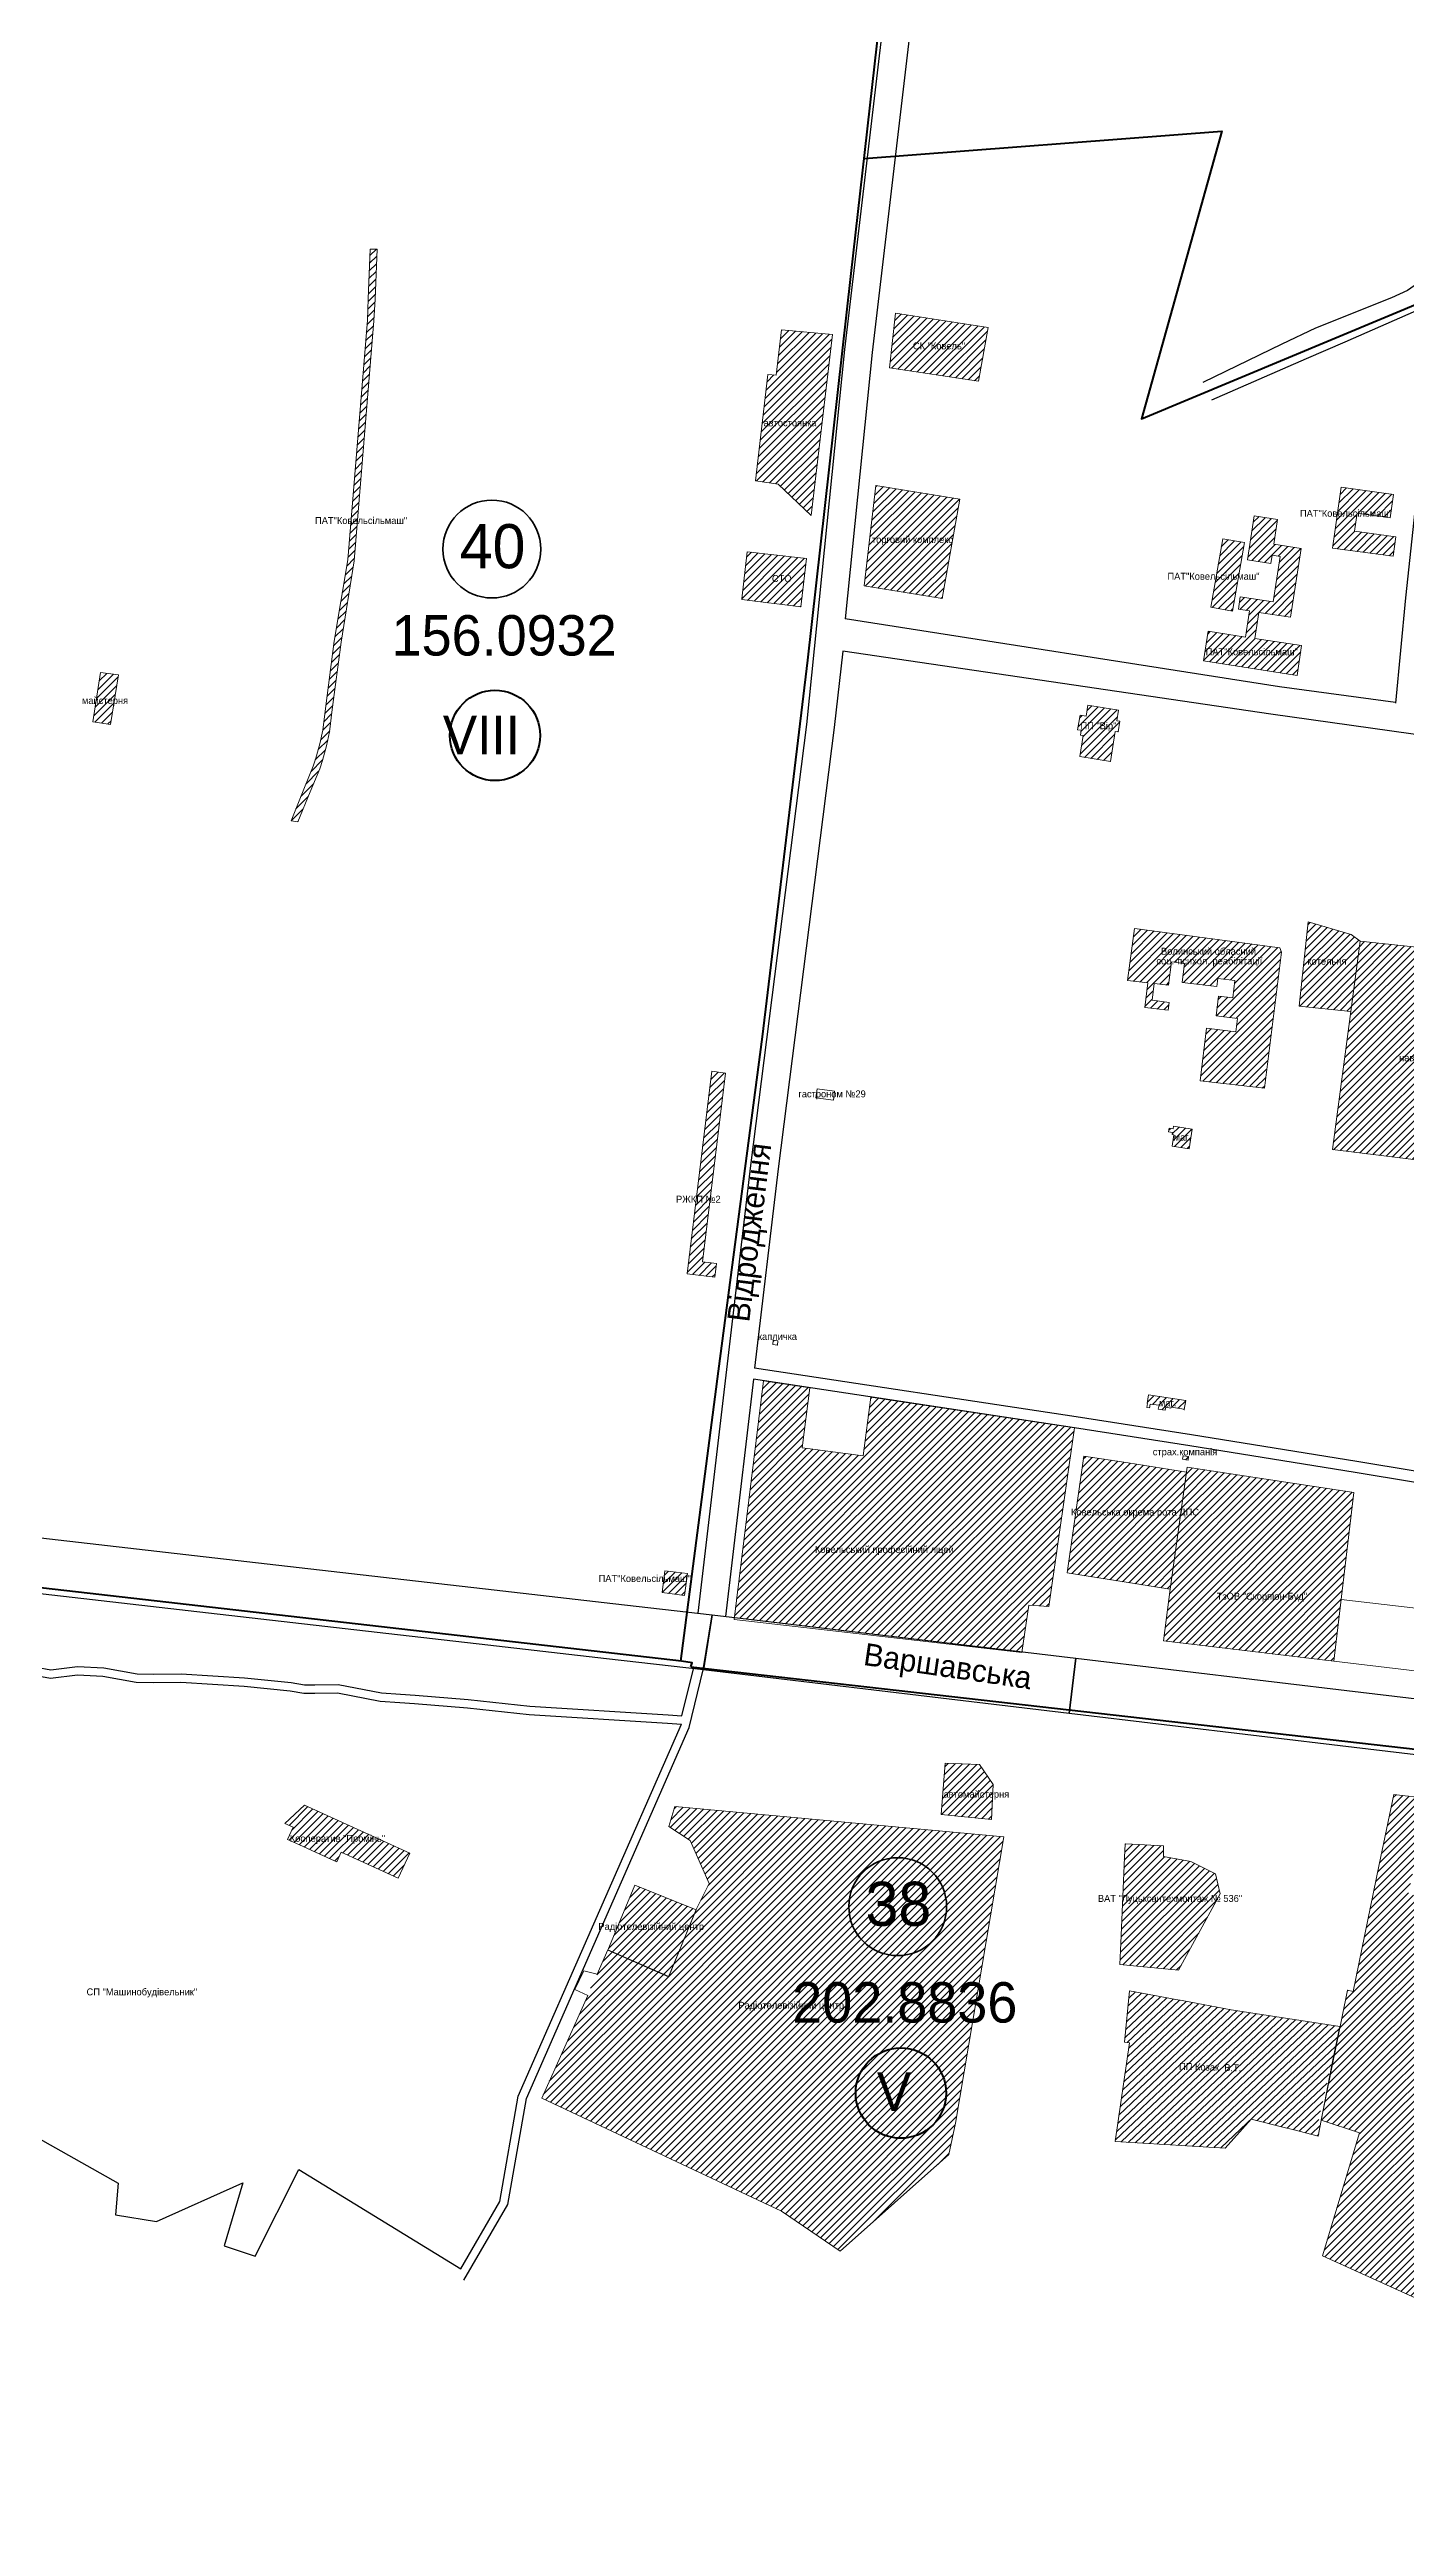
# Model space of a CAD drawing. Header units: millimetres. Extents: x 1378883 to 1389513, y 5662980 to 5673292.
# Drawn here: x 1381023 to 1382000, y 5665548 to 5667313 of the extents above; entities that cross this region are included whole.
import ezdxf
from ezdxf.enums import TextEntityAlignment as Align

# ---------------------------------------------------------------- set-up
doc = ezdxf.new("R2010")
doc.units = ezdxf.units.MM
for name, color, linetype in [('N-raion', 1, 'Continuous'), ('zona', 3, 'Continuous'), ('вулиці', 7, 'Continuous'), ('ВулНазва', 7, 'Continuous'), ('КартаСкан', 252, 'Continuous'), ('район', 6, 'Continuous')]:
    doc.layers.add(name, color=color, linetype=linetype)
picture_1 = doc.add_image_def('image1.tif', size_in_pixel=(29607, 29619))
pattern_1 = [(45, (2.4066, 2.8008), (-2.6516504294, 2.6516504294), [])]

msp = doc.modelspace()

# ---------------------------------------------------------------- hatches: boundary and pattern name
at = {"layer": 'вулиці', "lineweight": -2}
h = msp.add_hatch(dxfattribs=at)
h.set_pattern_fill('ANSI31', color=12, scale=30, style=0)
h.set_pattern_definition(pattern_1)
h.paths.add_polyline_path([(1381228, 5666886.9), (1381221.6, 5666838.4), (1381219.7, 5666822.8), (1381217.6, 5666813.1), (1381214.8, 5666802.8), (1381212.8, 5666797.1), (1381206, 5666780.5), (1381196.9, 5666757.7), (1381201.9, 5666757), (1381210.6, 5666778.6), (1381217.5, 5666795.2), (1381219.5, 5666801.2), (1381222.4, 5666811.7), (1381224.6, 5666821.7), (1381226.5, 5666837.8), (1381232.9, 5666886.2), (1381242.3, 5666944.8), (1381256.4, 5667117.4), (1381257.4, 5667133), (1381258.8, 5667169), (1381253.8, 5667169), (1381252.4, 5667133.3), (1381251.8, 5667117.8), (1381237.7, 5666945.5)])
h.paths.add_polyline_path([(1381204.8, 5666970), (1381289.8, 5666970), (1381289.8, 5666977.5), (1381204.8, 5666977.5)], flags=9)
h = msp.add_hatch(dxfattribs=at)
h.set_pattern_fill('ANSI31', color=5, scale=30, style=0)
h.set_pattern_definition(pattern_1)
h.paths.add_polyline_path([(1381691.5, 5667073.9), (1381698.3, 5667112.5), (1381631.7, 5667122.9), (1381627.5, 5667083.6)])
h.paths.add_polyline_path([(1381637.1, 5667095.7), (1381688.8, 5667095.7), (1381688.8, 5667103.2), (1381637.1, 5667103.2)], flags=24)
h = msp.add_hatch(dxfattribs=at)
h.set_pattern_fill('ANSI31', color=2, scale=30, style=0)
h.set_pattern_definition(pattern_1)
h.paths.add_polyline_path([(1381586.4, 5667107.5), (1381549.8, 5667110.8), (1381546, 5667078.3), (1381540, 5667078.9), (1381531, 5667002.4), (1381547.4, 5667000), (1381571, 5666977.3)])
h.paths.add_polyline_path([(1381528.3, 5667041.5), (1381583.3, 5667041.5), (1381583.3, 5667046.5), (1381528.3, 5667046.5)], flags=9)
h = msp.add_hatch(dxfattribs=at)
h.set_pattern_fill('ANSI31', color=2, scale=30, style=0)
h.set_pattern_definition(pattern_1)
h.paths.add_polyline_path([(1381609.2, 5666926.7), (1381665.3, 5666917.7), (1381677.9, 5666989.1), (1381617.7, 5666999)])
h.paths.add_polyline_path([(1381601.9, 5666957), (1381686, 5666957), (1381686, 5666962), (1381601.9, 5666962)], flags=9)
h = msp.add_hatch(dxfattribs=at)
h.set_pattern_fill('ANSI31', color=5, scale=30, style=0)
h.set_pattern_definition(pattern_1)
h.paths.add_polyline_path([(1381962, 5666966.1), (1381963.8, 5666979), (1381987.6, 5666975.6), (1381989.9, 5666992.5), (1381952.3, 5666997.8), (1381946.1, 5666953.8), (1381989.7, 5666948), (1381991.7, 5666961.9)])
h.paths.add_polyline_path([(1381913.3, 5666975.3), (1381998.3, 5666975.3), (1381998.3, 5666982.8), (1381913.3, 5666982.8)], flags=9)
h = msp.add_hatch(dxfattribs=at)
h.set_pattern_fill('ANSI31', color=5, scale=30, style=0)
h.set_pattern_definition(pattern_1)
h.paths.add_polyline_path([(1381903.8, 5666956.6), (1381906.6, 5666974.4), (1381889.8, 5666977), (1381884.9, 5666945.4), (1381901.7, 5666942.8), (1381902.6, 5666948.7), (1381908.5, 5666947.8), (1381903.5, 5666915.2), (1381879.7, 5666918.8), (1381878.4, 5666909.9), (1381886.3, 5666908.7), (1381883.4, 5666889.9), (1381856.7, 5666894.1), (1381853.4, 5666872.7), (1381920.6, 5666862.3), (1381923.9, 5666883.7), (1381890.3, 5666888.9), (1381893.2, 5666907.6), (1381915.9, 5666904.1), (1381923.6, 5666953.5)])
h.paths.add_polyline_path([(1381845.5, 5666875.7), (1381930.5, 5666875.7), (1381930.5, 5666883.2), (1381845.5, 5666883.2)], flags=9)
h = msp.add_hatch(dxfattribs=at)
h.set_pattern_fill('ANSI31', color=5, scale=30, style=0)
h.set_pattern_definition(pattern_1)
h.paths.add_polyline_path([(1381882.7, 5666957.8), (1381867.1, 5666960.5), (1381858.6, 5666911.3), (1381874.2, 5666908.6)])
h.paths.add_polyline_path([(1381818, 5666930), (1381903, 5666930), (1381903, 5666937.5), (1381818, 5666937.5)], flags=9)
h = msp.add_hatch(dxfattribs=at)
h.set_pattern_fill('ANSI31', color=2, scale=30, style=0)
h.set_pattern_definition(pattern_1)
h.paths.add_polyline_path([(1381525.1, 5666951.3), (1381521.2, 5666917.5), (1381521.2, 5666916.8), (1381563.7, 5666911.7), (1381567.8, 5666946.4)])
h.paths.add_polyline_path([(1381541.9, 5666928.3), (1381557.8, 5666928.3), (1381557.8, 5666935.8), (1381541.9, 5666935.8)], flags=24)
h = msp.add_hatch(dxfattribs=at)
h.set_pattern_fill('ANSI31', color=2, scale=30, style=0)
h.set_pattern_definition(pattern_1)
h.paths.add_polyline_path([(1381072.8, 5666862.8), (1381059.9, 5666864.3), (1381054.4, 5666828.8), (1381067, 5666827.1)])
h.paths.add_polyline_path([(1381040.6, 5666841.2), (1381085.6, 5666841.2), (1381085.6, 5666846.2), (1381040.6, 5666846.2)], flags=9)
h = msp.add_hatch(dxfattribs=at)
h.set_pattern_fill('ANSI31', color=2, scale=30, style=0)
h.set_pattern_definition(pattern_1)
h.paths.add_polyline_path([(1381770.1, 5666840.9), (1381768.9, 5666833), (1381764.5, 5666833.7), (1381762.7, 5666823.2), (1381765.2, 5666822.8), (1381764.7, 5666819.4), (1381766.7, 5666819.1), (1381764.3, 5666803.9), (1381786.3, 5666800.3), (1381789.7, 5666822), (1381792, 5666821.6), (1381793.2, 5666829.3), (1381790.9, 5666829.7), (1381792.1, 5666837.3)])
h.paths.add_polyline_path([(1381759.3, 5666821.7), (1381796, 5666821.7), (1381796, 5666829.2), (1381759.3, 5666829.2)], flags=9)
h = msp.add_hatch(dxfattribs=at)
h.set_pattern_fill('ANSI31', color=5, scale=30, style=0)
h.set_pattern_definition(pattern_1)
h.paths.add_polyline_path([(1381874.3, 5666630.3), (1381864, 5666631.5), (1381862.3, 5666617.4), (1381877.7, 5666615.5), (1381876.5, 5666605.9), (1381855.4, 5666608.5), (1381850.8, 5666570.6), (1381897.1, 5666565.4), (1381909.3, 5666663.3), (1381908.3, 5666666.4), (1381803.6, 5666680.3), (1381798.7, 5666642.7), (1381813.2, 5666641.2), (1381811.1, 5666623.3), (1381827.9, 5666621.4), (1381828.6, 5666627.1), (1381816.3, 5666628.6), (1381817.7, 5666640.6), (1381828.1, 5666639.4), (1381830.2, 5666656.2), (1381839.6, 5666655), (1381837.9, 5666641.4), (1381862.9, 5666638.4), (1381863.6, 5666644.3), (1381875.8, 5666642.8)])
h.paths.add_polyline_path([(1381799.4, 5666652), (1381915.7, 5666652), (1381915.7, 5666660.7), (1381799.4, 5666660.7)], flags=9)
h.paths.add_polyline_path([(1381809.4, 5666660.2), (1381904.4, 5666660.2), (1381904.4, 5666667.7), (1381809.4, 5666667.7)], flags=24)
h = msp.add_hatch(dxfattribs=at)
h.set_pattern_fill('ANSI31', color=12, scale=30, style=0)
h.set_pattern_definition(pattern_1)
h.paths.add_polyline_path([(1381966.1, 5666671), (1381959.5, 5666676), (1381928.7, 5666685), (1381922, 5666624.3), (1381959.2, 5666620.5)])
h.paths.add_polyline_path([(1381922.5, 5666654.1), (1381961.7, 5666654.1), (1381961.7, 5666659.1), (1381922.5, 5666659.1)], flags=25)
h = msp.add_hatch(dxfattribs=at)
h.set_pattern_fill('ANSI31', color=5, scale=30, style=0)
h.set_pattern_definition(pattern_1)
h.paths.add_polyline_path([(1381966.1, 5666671.1), (1381964.9, 5666662.1), (1381946, 5666521.2), (1382142.4, 5666497), (1382159.7, 5666650.4)])
h.paths.add_polyline_path([(1381973.1, 5666583.7), (1382128.1, 5666583.7), (1382128.1, 5666591.2), (1381973.1, 5666591.2)], flags=24)
h = msp.add_hatch(dxfattribs=at)
h.set_pattern_fill('ANSI31', color=2, scale=30, style=0)
h.set_pattern_definition(pattern_1)
h.paths.add_polyline_path([(1381509.4, 5666576.2), (1381499.5, 5666577.5), (1381481.8, 5666431.7), (1381501.7, 5666429.3), (1381502.9, 5666439.2), (1381492.9, 5666440.4)])
h.paths.add_polyline_path([(1381471.6, 5666481.8), (1381508.2, 5666481.8), (1381508.2, 5666489.3), (1381471.6, 5666489.3)], flags=9)
h = msp.add_hatch(dxfattribs=at)
h.set_pattern_fill('ANSI31', color=2, scale=30, style=0)
h.set_pattern_definition(pattern_1)
h.paths.add_polyline_path([(1381831.8, 5666538), (1381831.5, 5666536.1), (1381828.6, 5666536.6), (1381828.2, 5666533.9), (1381831, 5666533.5), (1381830.8, 5666531.9), (1381832, 5666531.7), (1381830.8, 5666523.7), (1381843, 5666521.7), (1381845.2, 5666535.8)])
h.paths.add_polyline_path([(1381830.2, 5666527.5), (1381846, 5666527.5), (1381846, 5666532.5), (1381830.2, 5666532.5)], flags=9)
h = msp.add_hatch(dxfattribs=at)
h.set_pattern_fill('ANSI31', color=5, scale=30, style=0)
h.set_pattern_definition(pattern_1)
h.paths.add_polyline_path([(1381543.8, 5666384), (1381543.4, 5666381), (1381546.8, 5666380.5), (1381547.2, 5666383.5)])
h = msp.add_hatch(dxfattribs=at)
h.set_pattern_fill('ANSI31', color=5, scale=30, style=0)
h.set_pattern_definition(pattern_1)
h.paths.add_polyline_path([(1381760.5, 5666320.9), (1381613.9, 5666343.1), (1381608.5, 5666300.9), (1381583, 5666304.1), (1381570.4, 5666305.8), (1381564.5, 5666306.5), (1381570.1, 5666349.7), (1381536.8, 5666354.8), (1381515.8, 5666184.6), (1381630.8, 5666170.8), (1381722.7, 5666159.9), (1381727.7, 5666193.5), (1381742, 5666192.4)])
h.paths.add_polyline_path([(1381552.2, 5666228.6), (1381695.2, 5666228.6), (1381695.2, 5666237.3), (1381552.2, 5666237.3)], flags=24)
h = msp.add_hatch(dxfattribs=at)
h.set_pattern_fill('ANSI31', color=2, scale=30, style=0)
h.set_pattern_definition(pattern_1)
h.paths.add_polyline_path([(1381813.8, 5666344.7), (1381812.8, 5666338.4), (1381813, 5666338.4), (1381812.5, 5666335.7), (1381814.5, 5666335.3), (1381815, 5666338.1), (1381821.3, 5666337.2), (1381820.8, 5666334.4), (1381825.8, 5666333.6), (1381826.2, 5666335.8), (1381829.9, 5666335.2), (1381830, 5666335.9), (1381839.1, 5666334.5), (1381839, 5666334.1), (1381839.5, 5666334.1), (1381840.5, 5666340.6)])
h.paths.add_polyline_path([(1381819.6, 5666336.3), (1381835.4, 5666336.3), (1381835.4, 5666341.3), (1381819.6, 5666341.3)], flags=25)
h = msp.add_hatch(dxfattribs=at)
h.set_pattern_fill('ANSI31', color=5, scale=30, style=0)
h.set_pattern_definition(pattern_1)
h.paths.add_polyline_path([(1381838.2, 5666298.4), (1381842.2, 5666297.8), (1381842.6, 5666300.3), (1381838.6, 5666300.9)])
h = msp.add_hatch(dxfattribs=at)
h.set_pattern_fill('ANSI31', color=164, scale=30, style=0)
h.set_pattern_definition(pattern_1)
h.paths.add_polyline_path([(1381799, 5666295.9), (1381767.1, 5666300.6), (1381755.2, 5666216.6), (1381791.7, 5666210.8), (1381829.2, 5666204.8), (1381841.1, 5666289.2)])
h.paths.add_polyline_path([(1381738.4, 5666255.4), (1381869.7, 5666255.4), (1381869.7, 5666264.1), (1381738.4, 5666264.1)], flags=9)
h = msp.add_hatch(dxfattribs=at)
h.set_pattern_fill('ANSI31', color=2, scale=30, style=0)
h.set_pattern_definition(pattern_1)
h.paths.add_polyline_path([(1381841.6, 5666292.6), (1381829.3, 5666204.8), (1381824.5, 5666167.7), (1381947, 5666153.1), (1381961.5, 5666274.5)])
h.paths.add_polyline_path([(1381849.3, 5666194.9), (1381941.4, 5666194.9), (1381941.4, 5666203.6), (1381849.3, 5666203.6)], flags=24)
h.paths.add_polyline_path([(1381738.4, 5666255.4), (1381869.7, 5666255.4), (1381869.7, 5666264.1), (1381738.4, 5666264.1)], flags=9)
h = msp.add_hatch(dxfattribs=at)
h.set_pattern_fill('ANSI31', color=2, scale=30, style=0)
h.set_pattern_definition(pattern_1)
h.paths.add_polyline_path([(1381829.3, 5666204.8), (1381824.5, 5666167.7), (1381947, 5666153.1), (1381952.3, 5666197.5), (1381952.3, 5666197.5), (1381961.5, 5666274.5), (1381841.6, 5666292.6)])
h.paths.add_polyline_path([(1381998.9, 5666159), (1382051, 5666159), (1382051, 5666167.7), (1381998.9, 5666167.7)], flags=9)
h = msp.add_hatch(dxfattribs=at)
h.set_pattern_fill('ANSI31', color=5, scale=30, style=0)
h.set_pattern_definition(pattern_1)
h.paths.add_polyline_path([(1381480, 5666200.4), (1381482, 5666216.1), (1381465.8, 5666218.1), (1381463.9, 5666202.4)])
h.paths.add_polyline_path([(1381408.8, 5666208.9), (1381493.8, 5666208.9), (1381493.8, 5666216.4), (1381408.8, 5666216.4)], flags=9)
h = msp.add_hatch(dxfattribs=at)
h.set_pattern_fill('ANSI31', color=2, scale=30, style=0)
h.set_pattern_definition(pattern_1)
h.paths.add_polyline_path([(1381664.5, 5666042.8), (1381700.9, 5666039.3), (1381702.1, 5666064.3), (1381692.2, 5666078.7), (1381667.5, 5666079.7)])
h.paths.add_polyline_path([(1381657.4, 5666054.4), (1381722.4, 5666054.4), (1381722.4, 5666059.4), (1381657.4, 5666059.4)], flags=9)
h = msp.add_hatch(dxfattribs=at)
h.set_pattern_fill('ANSI31', color=2, scale=30, style=0)
h.set_pattern_definition(pattern_1)
h.paths.add_polyline_path([(1382008.2, 5666021.6), (1382014.9, 5666054.3), (1381990.3, 5666057.2), (1381979.7, 5666006.8), (1381960.9, 5665915.5), (1381957, 5665916.4), (1381937.9, 5665823), (1381965.6, 5665813.8), (1381938.8, 5665725.3), (1382103.4, 5665650.6), (1382155.7, 5665646.4), (1382158, 5665648.1), (1382184.7, 5665715.4), (1382185.3, 5665715.2), (1382191.8, 5665729.2), (1382192.1, 5665729.5), (1382193.8, 5665733.8), (1382196.4, 5665740), (1382207.5, 5665767.2), (1382219.2, 5665770.5), (1382254.9, 5665766.1), (1382271.7, 5665759.6), (1382279.7, 5665781.1), (1382282.3, 5665780.1), (1382285.9, 5665789.6), (1382287.9, 5665789.1), (1382311.9, 5665857.8), (1382167.4, 5665910.1), (1382169.7, 5665917.1), (1382129.6, 5665934.2), (1382000.7, 5665986.2), (1382004, 5666001.8)])
h.paths.add_polyline_path([(1382043, 5665823.7), (1382114.7, 5665823.7), (1382114.7, 5665831.2), (1382043, 5665831.2)], flags=24)
h = msp.add_hatch(dxfattribs=at)
h.set_pattern_fill('ANSI31', color=164, scale=30, style=0)
h.set_pattern_definition(pattern_1)
h.paths.add_polyline_path([(1381206.7, 5666049.5), (1381192.5, 5666036.4), (1381198.4, 5666033.7), (1381194.4, 5666024.9), (1381202.9, 5666021), (1381226, 5666010.5), (1381229.8, 5666008.8), (1381232.9, 5666015.6), (1381274, 5665996.9), (1381282.4, 5666015.1)])
h.paths.add_polyline_path([(1381182.4, 5666021.3), (1381278.2, 5666021.3), (1381278.2, 5666028.8), (1381182.4, 5666028.8)], flags=9)
h = msp.add_hatch(dxfattribs=at)
h.set_pattern_fill('ANSI31', color=12, scale=30, style=0)
h.set_pattern_definition(pattern_1)
h.paths.add_polyline_path([(1381472.9, 5666048.6), (1381468.6, 5666034.1), (1381484.1, 5666024.1), (1381497.7, 5665993.2), (1381488.3, 5665974.4), (1381468.6, 5665926.3), (1381424.9, 5665945.4), (1381410.1, 5665912.6), (1381410.4, 5665912.5), (1381377.2, 5665838.7), (1381549.8, 5665757.4), (1381591.9, 5665728.7), (1381670.2, 5665798.1), (1381674.8, 5665820.8), (1381709.7, 5666026.7)])
h.paths.add_polyline_path([(1381499.9, 5665900.7), (1381613.6, 5665900.7), (1381613.6, 5665909.4), (1381499.9, 5665909.4)], flags=24)
h = msp.add_hatch(dxfattribs=at)
h.set_pattern_fill('ANSI31', color=12, scale=30, style=0)
h.set_pattern_definition(pattern_1)
h.paths.add_polyline_path([(1381793.3, 5665934.8), (1381835.4, 5665930.8), (1381865.2, 5665985.7), (1381862, 5666000.1), (1381844.2, 5666008.9), (1381824.6, 5666012.7), (1381824.4, 5666020.2), (1381797, 5666021.8), (1381796.4, 5666011.8)])
h.paths.add_polyline_path([(1381758.1, 5665977.3), (1381900.2, 5665977.3), (1381900.2, 5665986.1), (1381758.1, 5665986.1)], flags=9)
h = msp.add_hatch(dxfattribs=at)
h.set_pattern_fill('ANSI31', color=12, scale=30, style=0)
h.set_pattern_definition(pattern_1)
h.paths.add_polyline_path([(1381488.3, 5665974.3), (1381444.3, 5665992), (1381424.9, 5665945.4), (1381468.6, 5665926.3)])
h.paths.add_polyline_path([(1381399.1, 5665957.3), (1381512.9, 5665957.3), (1381512.9, 5665966.1), (1381399.1, 5665966.1)], flags=9)
h = msp.add_hatch(dxfattribs=at)
h.set_pattern_fill('ANSI31', color=2, scale=30, angle=-1.5261, style=0)
h.set_pattern_definition([(43.47385326, (-150407.733, 38818.2645), (-2.5800880567, 2.7213315894), [])])
h.paths.add_polyline_path([(1381948.7, 5665877.5), (1381951.3, 5665890.3), (1381940.6, 5665891.9), (1381873.1, 5665902.3), (1381838, 5665908.9), (1381833.3, 5665909.7), (1381824.5, 5665911.3), (1381800, 5665916), (1381796.4, 5665878.9), (1381800, 5665878.5), (1381789.7, 5665807.5), (1381868.8, 5665802.8), (1381887.7, 5665823.7), (1381913.2, 5665817.2), (1381917.6, 5665816.1), (1381935.9, 5665811.5), (1381938, 5665822.7), (1381936.1, 5665823.4)])
h.paths.add_polyline_path([(1381832.9, 5665857.9), (1381883.1, 5665856.5), (1381883.3, 5665864.1), (1381833.1, 5665865.4)], flags=24)

# ---------------------------------------------------------------- linework, layer by layer
at = {"layer": 'N-raion', "color": 1, "lineweight": 35}
for centre in [(1381341.4, 5666953.2), (1381633.3, 5665976.5)]:
    msp.add_circle(centre, 35.2, dxfattribs=at)
at = {"layer": 'zona', "color": 3, "lineweight": 60}
for centre in [(1381343.6, 5666819.1), (1381635.6, 5665842.4)]:
    msp.add_circle(centre, 32.5, dxfattribs=at)
at = {"layer": 'вулиці', "color": 7}
for points in [[(1381742, 5668239.3), (1381695.5, 5667811.4), (1381672.7, 5667609.3), (1381650.5, 5667396.3), (1381615, 5667094.7), (1381595.5, 5666903.1)], [(1381694, 5667983.2), (1381675.6, 5667813.6), (1381652.9, 5667611.8), (1381630.2, 5667395.6), (1381595.1, 5667096.7), (1381567.7, 5666827.1), (1381527.4, 5666509.7), (1381489.5, 5666187.6)], [(1382397, 5667285.7), (1382376.2, 5667273.6), (1382314.8, 5667248.6), (1382217.4, 5667217.4), (1382070, 5667171.2), (1382010.4, 5667146.3), (1382000.1, 5667139.2), (1381988.6, 5667133.9), (1381933.8, 5667112), (1381909.6, 5667100.6), (1381852.8, 5667073)], [(1382021.9, 5667135.3), (1382010.2, 5667126.2), (1381954.9, 5667102.1), (1381927.2, 5667090), (1381859, 5667060.4)], [(1382021.9, 5667135.3), (1382010.4, 5667027.7), (1381998.7, 5666918.2), (1381991.3, 5666842.4)], [(1381991.4, 5666842.9), (1381907.9, 5666854), (1381595.5, 5666903.1)], [(1381593.8, 5666879.7), (1381587.6, 5666824.8), (1381547.3, 5666507.3), (1381530.4, 5666364)], [(1382193.7, 5666785.7), (1382162.9, 5666797.7), (1381901.7, 5666834.5), (1381593.8, 5666879.7)], [(1381529.5, 5666356.1), (1381509.4, 5666185.3)], [(1382466.7, 5666204.9), (1382460.4, 5666209.6), (1382455.3, 5666211.2), (1382125.9, 5666261.8), (1381962.4, 5666288.8), (1381843.4, 5666308), (1381760.5, 5666320.9), (1381529.5, 5666356.1)], [(1382127.3, 5666269.6), (1382127.2, 5666269.7), (1381963.7, 5666296.7), (1381844.6, 5666315.9), (1381761.7, 5666328.8), (1381530.4, 5666364)], [(1380964, 5666165), (1380974.4, 5666161.6), (1381013.7, 5666148.9), (1381024, 5666146.9), (1381043.2, 5666149.3), (1381062.3, 5666148.3), (1381086.2, 5666144), (1381097.8, 5666143.7), (1381117.8, 5666144), (1381163.5, 5666141.2), (1381197.1, 5666137.7), (1381206.5, 5666136), (1381213.9, 5666136), (1381230.8, 5666136.4), (1381261.9, 5666130.3), (1381275.6, 5666129.4), (1381286.1, 5666128.6), (1381324.4, 5666125.5), (1381368.6, 5666120.7), (1381468.1, 5666114.4), (1381478.1, 5666113.9)], [(1380963.6, 5666151.4), (1380976.7, 5666154.6), (1381012.2, 5666143.1), (1381023.8, 5666140.8), (1381043.4, 5666143.2), (1381061.6, 5666142.3), (1381085.5, 5666138.1), (1381097.7, 5666137.7), (1381117.7, 5666138), (1381163.1, 5666135.2), (1381196.3, 5666131.7), (1381206, 5666130), (1381214, 5666130), (1381230.3, 5666130.4), (1381261.1, 5666124.3), (1381275.2, 5666123.4), (1381285.6, 5666122.7), (1381323.9, 5666119.5), (1381368.1, 5666114.7), (1381467.8, 5666108.4), (1381477.8, 5666107.9)], [(1381478.1, 5666113.9), (1381486.3, 5666147.7)], [(1380725.5, 5665837.5), (1380728.1, 5665820.3), (1380743.8, 5665819.4), (1380747.9, 5665832.9), (1380934.2, 5665825), (1380937, 5665853.9), (1381072.5, 5665777.5), (1381070.7, 5665754.9), (1381100.2, 5665749.9), (1381162.2, 5665777.9), (1381148.7, 5665732.4), (1381171, 5665725.1), (1381202.5, 5665787.4), (1381319, 5665716), (1381347, 5665764.3), (1381360.4, 5665840.2), (1381477.8, 5666107.9)], [(1381321.1, 5665707.7), (1381352.8, 5665762.2), (1381366.2, 5665838.5), (1381483.3, 5666105.5)]]:
    msp.add_lwpolyline(points, dxfattribs=at)
for points in [[(1380945.7, 5666250), (1381142, 5666227.4), (1381263.4, 5666213.5), (1381343.1, 5666204.4), (1381428.5, 5666194.5), (1381499.8, 5666186.4), (1381493.5, 5666146.9), (1381423.9, 5666154.8), (1381338.5, 5666164.6), (1381258.8, 5666173.7), (1381137.5, 5666187.7), (1380941.1, 5666210.3), (1380579.7, 5666251.8), (1380584.2, 5666291.5), (1380945.7, 5666250)], [(1381756.7, 5666115.5), (1381626.1, 5666131.1), (1381521.6, 5666143.6), (1381493.4, 5666146.9), (1381499.8, 5666186.4), (1381526.3, 5666183.3), (1381630.8, 5666170.8), (1381761.4, 5666155.2), (1381756.7, 5666115.5)], [(1381966.4, 5666130.8), (1382194.5, 5666103.6), (1382392.9, 5666080), (1382391.8, 5666076.6), (1382424.1, 5666072.8), (1382414.1, 5666040.7), (1382381.8, 5666044.6), (1382380.8, 5666041.2), (1382189.8, 5666063.9), (1381961.7, 5666091.1), (1381756.7, 5666115.5), (1381761.4, 5666155.2), (1381966.4, 5666130.8)]]:
    msp.add_lwpolyline(points, close=True, dxfattribs=at)
at = {"layer": 'вулиці', "color": 7, "lineweight": -2}
msp.add_lwpolyline([(1381483.3, 5666105.5), (1381493.4, 5666146.9)], dxfattribs=at)
at = {"layer": 'ВулНазва', "color": 7, "lineweight": 9}
for points in [[(1381252.4, 5667133.3), (1381253.8, 5667169), (1381258.8, 5667169), (1381257.4, 5667133), (1381256.4, 5667117.4), (1381242.3, 5666944.8), (1381232.9, 5666886.2), (1381226.5, 5666837.8), (1381224.6, 5666821.7), (1381222.4, 5666811.7), (1381219.5, 5666801.2), (1381217.5, 5666795.2), (1381210.6, 5666778.6), (1381201.9, 5666757), (1381196.9, 5666757.7), (1381206, 5666780.5), (1381212.8, 5666797.1), (1381214.8, 5666802.8), (1381217.6, 5666813.1), (1381219.7, 5666822.8), (1381221.6, 5666838.4), (1381228, 5666886.9), (1381237.7, 5666945.5), (1381251.8, 5667117.8), (1381252.4, 5667133.3)], [(1381698.3, 5667112.5), (1381691.5, 5667073.9), (1381627.5, 5667083.6), (1381631.7, 5667122.9), (1381698.3, 5667112.5)], [(1381549.8, 5667110.8), (1381586.4, 5667107.5), (1381571, 5666977.3), (1381547.4, 5667000), (1381531, 5667002.4), (1381540, 5667078.9), (1381546, 5667078.3), (1381549.8, 5667110.8)], [(1381617.7, 5666999), (1381677.9, 5666989.1), (1381665.3, 5666917.7), (1381609.2, 5666926.7), (1381617.7, 5666999)], [(1381952.3, 5666997.8), (1381989.9, 5666992.5), (1381987.6, 5666975.6), (1381963.8, 5666979), (1381962, 5666966.1), (1381991.7, 5666961.9), (1381989.7, 5666948), (1381946.1, 5666953.8), (1381952.3, 5666997.8)], [(1381889.8, 5666977), (1381906.6, 5666974.4), (1381903.8, 5666956.6), (1381923.6, 5666953.5), (1381915.9, 5666904.1), (1381893.2, 5666907.6), (1381890.3, 5666888.9), (1381923.9, 5666883.7), (1381920.6, 5666862.3), (1381853.4, 5666872.7), (1381856.7, 5666894.1), (1381883.4, 5666889.9), (1381886.3, 5666908.7), (1381878.4, 5666909.9), (1381879.7, 5666918.8), (1381903.5, 5666915.2), (1381908.5, 5666947.8), (1381902.6, 5666948.7), (1381901.7, 5666942.8), (1381884.9, 5666945.4), (1381889.8, 5666977)], [(1381867.1, 5666960.5), (1381882.7, 5666957.8), (1381874.2, 5666908.6), (1381858.6, 5666911.3), (1381867.1, 5666960.5)], [(1381563.7, 5666911.7), (1381521.2, 5666916.8), (1381521.2, 5666917.5), (1381525.1, 5666951.3), (1381567.8, 5666946.4), (1381563.7, 5666911.7)], [(1381054.4, 5666828.8), (1381059.9, 5666864.3), (1381072.8, 5666862.8), (1381067, 5666827.1), (1381054.4, 5666828.8)], [(1381770.1, 5666840.9), (1381792.1, 5666837.3), (1381790.9, 5666829.7), (1381793.2, 5666829.3), (1381792, 5666821.6), (1381789.7, 5666822), (1381786.3, 5666800.3), (1381764.3, 5666803.9), (1381766.7, 5666819.1), (1381764.7, 5666819.4), (1381765.2, 5666822.8), (1381762.7, 5666823.2), (1381764.5, 5666833.7), (1381768.9, 5666833), (1381770.1, 5666840.9)], [(1381897.1, 5666565.4), (1381850.8, 5666570.6), (1381855.4, 5666608.5), (1381876.5, 5666605.9), (1381877.7, 5666615.5), (1381862.3, 5666617.4), (1381864, 5666631.5), (1381874.3, 5666630.3), (1381875.8, 5666642.8), (1381863.6, 5666644.3), (1381862.9, 5666638.4), (1381837.9, 5666641.4), (1381839.6, 5666655), (1381830.2, 5666656.2), (1381828.1, 5666639.4), (1381817.7, 5666640.6), (1381816.3, 5666628.6), (1381828.6, 5666627.1), (1381827.9, 5666621.4), (1381811.1, 5666623.3), (1381813.2, 5666641.2), (1381798.7, 5666642.7), (1381803.6, 5666680.3), (1381908.3, 5666666.4), (1381909.3, 5666663.3), (1381897.1, 5666565.4)], [(1381966.1, 5666671), (1381959.2, 5666620.5), (1381922, 5666624.3), (1381928.7, 5666685), (1381959.5, 5666676), (1381966.1, 5666671)], [(1382142.4, 5666497), (1381946, 5666521.2), (1381966.1, 5666671.1), (1382159.7, 5666650.4), (1382142.4, 5666497)], [(1381481.8, 5666431.7), (1381499.5, 5666577.5), (1381509.4, 5666576.2), (1381492.9, 5666440.4), (1381502.9, 5666439.2), (1381501.7, 5666429.3), (1381481.8, 5666431.7)], [(1381574.5, 5666558.4), (1381575.4, 5666564.8), (1381587.8, 5666563.3), (1381587.1, 5666556.8), (1381574.5, 5666558.4)], [(1381830.8, 5666523.7), (1381832, 5666531.7), (1381830.8, 5666531.9), (1381831, 5666533.5), (1381828.2, 5666533.9), (1381828.6, 5666536.6), (1381831.5, 5666536.1), (1381831.8, 5666538), (1381845.2, 5666535.8), (1381843, 5666521.7), (1381830.8, 5666523.7)], [(1381543.8, 5666384), (1381547.2, 5666383.5), (1381546.8, 5666380.5), (1381543.4, 5666381), (1381543.8, 5666384)], [(1381536.8, 5666354.8), (1381570.1, 5666349.7), (1381564.5, 5666306.5), (1381570.4, 5666305.8), (1381583, 5666304.1), (1381608.5, 5666300.9), (1381613.9, 5666343.1), (1381760.5, 5666320.9), (1381742, 5666192.4), (1381727.7, 5666193.5), (1381722.6, 5666159.4), (1381515.6, 5666183.2), (1381536.8, 5666354.8)], [(1381813.8, 5666344.7), (1381840.5, 5666340.6), (1381839.5, 5666334.1), (1381839, 5666334.1), (1381839.1, 5666334.5), (1381830, 5666335.9), (1381829.9, 5666335.2), (1381826.2, 5666335.8), (1381825.8, 5666333.6), (1381820.8, 5666334.4), (1381821.3, 5666337.2), (1381815, 5666338.1), (1381814.5, 5666335.3), (1381812.5, 5666335.7), (1381813, 5666338.4), (1381812.8, 5666338.4), (1381813.8, 5666344.7)], [(1381838.6, 5666300.9), (1381842.6, 5666300.3), (1381842.2, 5666297.8), (1381838.2, 5666298.4), (1381838.6, 5666300.9)], [(1381767.1, 5666300.6), (1381799, 5666295.9), (1381841.1, 5666289.2), (1381829.2, 5666204.8), (1381791.7, 5666210.8), (1381755.2, 5666216.6), (1381767.1, 5666300.6)], [(1381841.6, 5666292.6), (1381961.5, 5666274.5), (1381947, 5666153.1), (1381824.5, 5666167.7), (1381829.3, 5666204.8), (1381841.6, 5666292.6)], [(1381480, 5666200.4), (1381463.9, 5666202.4), (1381465.8, 5666218.1), (1381482, 5666216.1), (1381480, 5666200.4)], [(1381952.3, 5666197.5), (1382003.9, 5666191.4), (1382098.2, 5666180.2), (1382093.6, 5666135.5), (1381947, 5666153.1), (1381952.3, 5666197.5)], [(1381700.9, 5666039.3), (1381664.5, 5666042.8), (1381667.5, 5666079.7), (1381692.2, 5666078.7), (1381702.1, 5666064.3), (1381700.9, 5666039.3)], [(1381192.5, 5666036.4), (1381206.7, 5666049.5), (1381282.4, 5666015.1), (1381274, 5665996.9), (1381232.9, 5666015.6), (1381229.8, 5666008.8), (1381226, 5666010.5), (1381202.9, 5666021), (1381194.4, 5666024.9), (1381198.4, 5666033.7), (1381192.5, 5666036.4)], [(1381472.9, 5666048.6), (1381709.7, 5666026.7), (1381674.8, 5665820.8), (1381670.2, 5665798.1), (1381591.9, 5665728.7), (1381549.8, 5665757.4), (1381377.2, 5665838.7), (1381410.4, 5665912.5), (1381401.1, 5665916.9), (1381407.5, 5665930.4), (1381417.1, 5665928), (1381424.9, 5665945.4), (1381468.6, 5665926.3), (1381488.3, 5665974.4), (1381497.7, 5665993.2), (1381484.1, 5666024.1), (1381468.6, 5666034.1), (1381472.9, 5666048.6)], [(1381796.4, 5666011.8), (1381797, 5666021.8), (1381797.1, 5666021.8), (1381824.4, 5666020.2), (1381824.6, 5666012.7), (1381844.2, 5666008.9), (1381862, 5666000.1), (1381865.2, 5665985.7), (1381835.4, 5665930.8), (1381793.1, 5665934.8), (1381793.9, 5665950.2), (1381796.4, 5666011.8)], [(1381424.9, 5665945.2), (1381444.3, 5665992), (1381488.3, 5665974.3), (1381468.5, 5665926.1), (1381424.9, 5665945.2)], [(1381789.7, 5665807.5), (1381800, 5665878.5), (1381796.4, 5665878.9), (1381800, 5665916), (1381824.5, 5665911.3), (1381833.3, 5665909.7), (1381838, 5665908.9), (1381873.1, 5665902.3), (1381940.6, 5665891.9), (1381951.3, 5665890.3), (1381946.4, 5665866.2), (1381935.9, 5665811.5), (1381917.6, 5665816.1), (1381913.2, 5665817.2), (1381887.7, 5665823.7), (1381868.8, 5665802.8), (1381789.7, 5665807.5)]]:
    msp.add_lwpolyline(points, close=True, dxfattribs=at)
msp.add_lwpolyline([(1382103.4, 5665650.6), (1381938.8, 5665725.3), (1381965.6, 5665813.8), (1381937.9, 5665823), (1381957, 5665916.4), (1381960.9, 5665915.5), (1381979.7, 5666006.8), (1381990.3, 5666057.2), (1382015, 5666054.3)], dxfattribs=at)
at = {"layer": 'район', "color": 6, "lineweight": 100}
for points in [[(1381477.2, 5666153), (1381504.5, 5666361.7), (1381536.1, 5666602.3), (1381568.6, 5666873.2), (1381599.6, 5667149.2), (1381637.3, 5667483.1), (1381684.8, 5667894.2), (1381694.2, 5667974.1), (1380900.4, 5668053)], [(1381609.2, 5667234.1), (1381866.6, 5667253.9), (1381808.8, 5667046.9), (1382017.2, 5667133.9)], [(1381484.6, 5666149.1), (1381485.4, 5666152), (1381477.9, 5666153), (1380542.9, 5666260)], [(1381484.6, 5666149.1), (1382395.9, 5666045.5)]]:
    msp.add_lwpolyline(points, dxfattribs=at)

# ---------------------------------------------------------------- texts
at = {"layer": 'N-raion', "color": 1, "lineweight": 35}
for s, p in [('40', (1381318.3, 5666939.4)), ('38', (1381610.2, 5665962.7))]:
    msp.add_text(s, height=31.73, dxfattribs=at).set_placement(p)
for s, p in [('156.0932', (1381350.2, 5666876.6)), ('202.8836', (1381638.4, 5665893.1))]:
    msp.add_text(s, height=29.05, dxfattribs=at).set_placement(p, align=Align.CENTER)
at = {"layer": 'zona', "color": 3, "lineweight": 60}
for s, height, p in [('VIII', 27.66, (1381306.1, 5666805.6)), ('V', 27.7, (1381618.4, 5665829.5))]:
    msp.add_text(s, height=height, dxfattribs=at).set_placement(p)
at = {"layer": 'ВулНазва', "color": 7, "lineweight": 9}
for s, p in [('СК "Ковель"', (1381663, 5667099.4)), ('автостоянка', (1381555.8, 5667044)), ('ПАТ"Ковельсільмаш"', (1381247.3, 5666973.8)), ('ПАТ"Ковельсільмаш"', (1381955.8, 5666979)), ('торговий комплекс', (1381643.9, 5666959.5)), ('ПАТ"Ковельсільмаш"', (1381860.5, 5666933.7)), ('СТО', (1381549.9, 5666932)), ('ПАТ"Ковельсільмаш"', (1381888, 5666879.4)), ('майстерня', (1381063.1, 5666843.7)), ('ПП "Вір"', (1381777.7, 5666825.5)), ('соц.-психол. реабілітації', (1381857.5, 5666656.3)), ('Волинський обласний', (1381856.9, 5666664)), ('котельня', (1381942.1, 5666656.6)), ('навчально-виховний комплекс № 11', (1382050.6, 5666587.4)), ('гастроном №29', (1381586.1, 5666560.5)), ('маг.', (1381838.1, 5666530)), ('РЖКП №2', (1381489.9, 5666485.5)), ('капличка', (1381546.8, 5666386.7)), ('маг.', (1381827.5, 5666338.8)), ('страх.компанія', (1381840, 5666303.1)), ('Ковельська окрема рота ДПС', (1381804, 5666259.7)), ('Ковельський професійний ліцей', (1381623.7, 5666232.9)), ('ПАТ"Ковельсільмаш"', (1381451.3, 5666212.7)), ('ТзОВ "Скорпіон-Буд"', (1381895.3, 5666199.2)), ('автомайстерня', (1381689.9, 5666056.9)), ('Кооператив "Промінь"', (1381230.3, 5666025)), ('ВАТ "Луцьксантехмонтаж № 536"', (1381829.2, 5665981.7)), ('Радіотелевізійний центр', (1381456, 5665961.7)), ('СП "Машинобудівельник"', (1381089.6, 5665914.6)), ('Радіотелевізійний центр', (1381556.7, 5665905))]:
    msp.add_text(s, height=5, dxfattribs=at).set_placement(p, align=Align.MIDDLE)
at = {"layer": 'ВулНазва', "color": 1, "lineweight": 9}
for s, rotation, p in [('Вiдродження', 82.87, (1381528.5, 5666461.4)), ('Варшавська', 351.6918, (1381669, 5666147.2))]:
    msp.add_text(s, height=16, rotation=rotation, dxfattribs=at).set_placement(p, align=Align.MIDDLE)
at = {"layer": 'ВулНазва', "color": 7, "lineweight": 9}
msp.add_text('ПП Козак  В.Т.', height=5, rotation=358.4739, dxfattribs=at).set_placement((1381858.1, 5665861), align=Align.MIDDLE)

# ---------------------------------------------------------------- pictures from other files: only their frames are drawn
at = {"layer": 'КартаСкан'}
image = msp.add_image(picture_1, insert=(1378952, 5663192.3), size_in_units=(10026.9, 10031), rotation=0.39543, dxfattribs=at)
image.dxf.flags = 15

doc.saveas('drawing.dxf')
